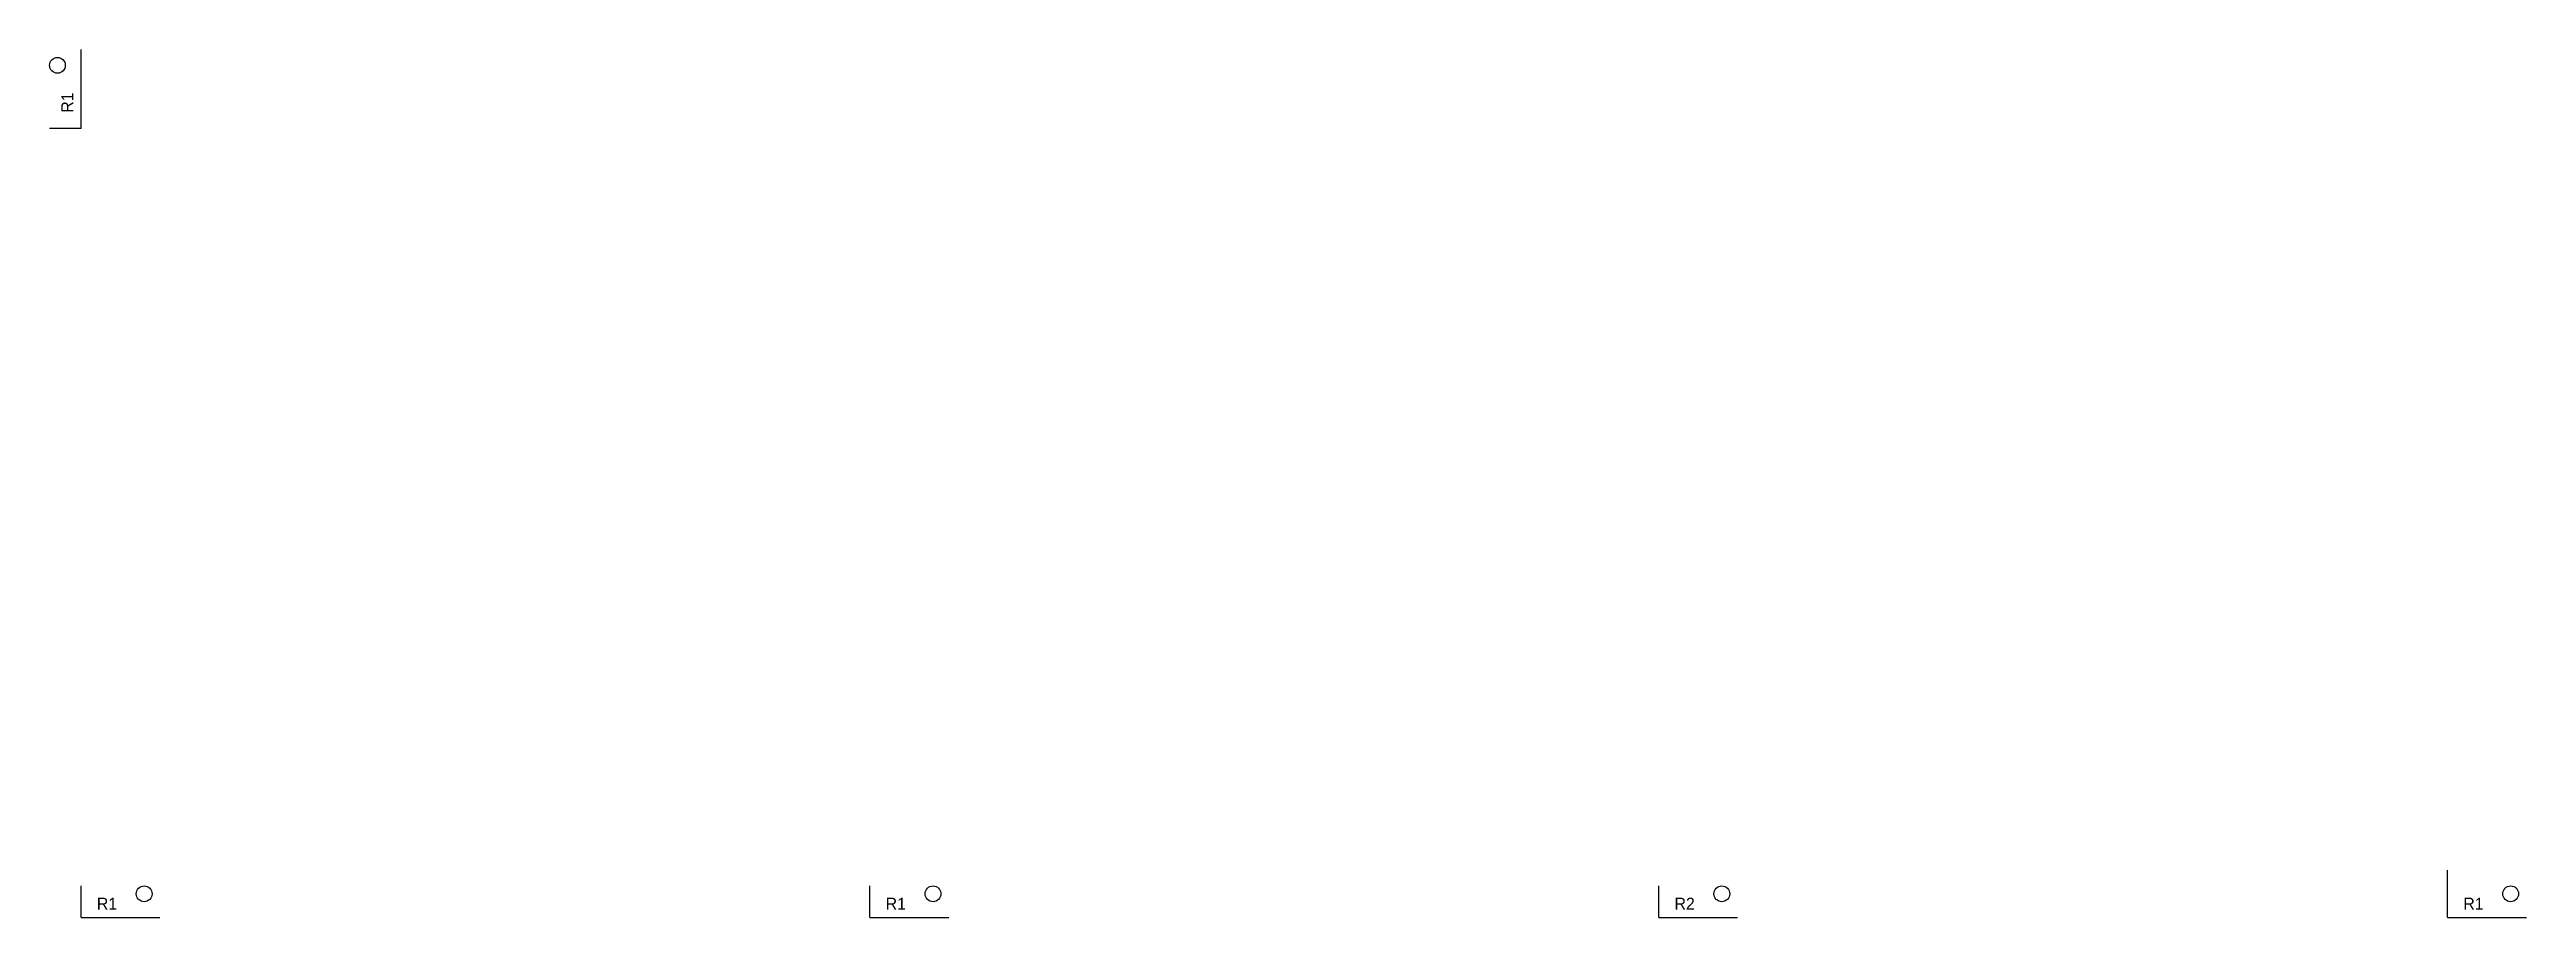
# Model space of a CAD drawing. Extents: x -4 to 310, y 0 to 110.
import ezdxf

# ---------------------------------------------------------------- set-up
doc = ezdxf.new("R2010")
doc.units = 0
doc.layers.get('0').update_dxf_attribs({"linetype": 'CONTINUOUS'})

msp = doc.modelspace()

# ---------------------------------------------------------------- linework, layer by layer
for p, q in [((0, 100), (0, 110)), ((0, 100), (-4, 100)), ((0, 0), (0, 4)), ((100, 0), (100, 4)), ((200, 0), (200, 4)), ((300, 0), (300, 6)), ((0, 0), (10, 0)), ((100, 0), (110, 0)), ((200, 0), (210, 0)), ((300, 0), (310, 0))]:
    msp.add_line(p, q)
for centre in [(-3, 108), (8, 3), (108, 3), (208, 3), (308, 3)]:
    msp.add_circle(centre, 1)

# ---------------------------------------------------------------- texts
msp.add_text('R1', height=1.5, rotation=90).set_placement((-1, 102))
for s, p in [('R1', (2, 1)), ('R1', (102, 1)), ('R2', (202, 1)), ('R1', (302, 1))]:
    msp.add_text(s, height=1.5).set_placement(p)

doc.saveas('drawing.dxf')
